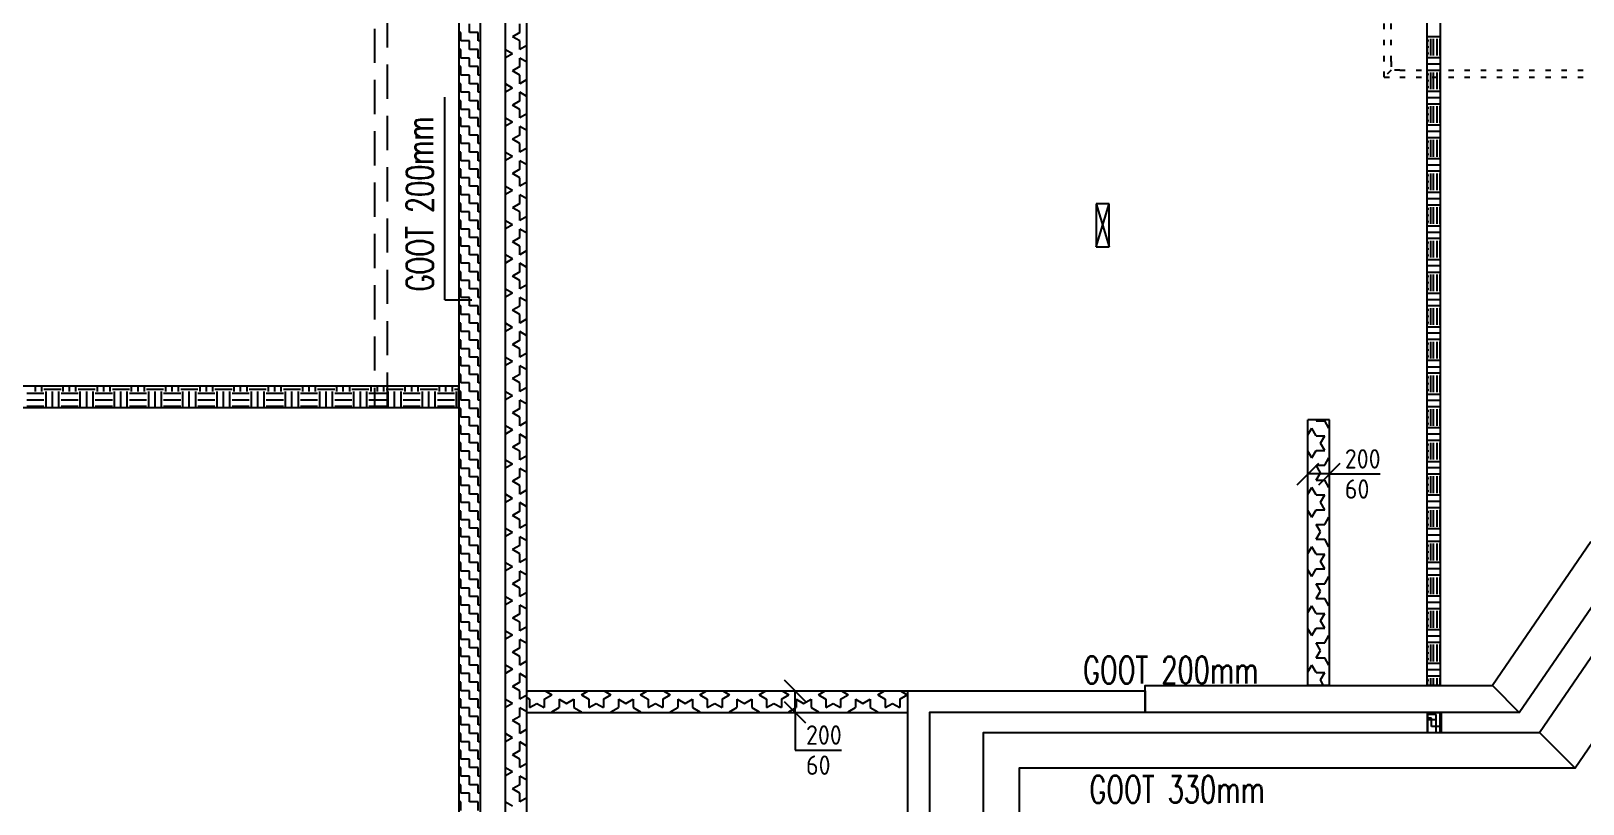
# Model space of a CAD drawing. Header units: millimetres. Extents: x -3262 to 113612, y 0 to 217318.
# Drawn here: x 57220 to 71620, y 49529 to 56706 of the extents above; entities that cross this region are included whole.
import ezdxf

# ---------------------------------------------------------------- set-up
doc = ezdxf.new("R2010")
doc.units = ezdxf.units.MM
doc.header["$LTSCALE"] = 100
doc.linetypes.add('HIDDEN2', pattern=[4.7625, 3.175, -1.5875])
doc.linetypes.add('SMALL_DASH', pattern=[1.5, 0.5, -1])
for name, color, linetype in [('EL6131--_ENERGIEBEDR (1996)', 2, 'Continuous'), ('EL6131--_KG_D', 3, 'Continuous'), ('EL6131--_WG', 3, 'Continuous'), ('EM6131--_KG', 1, 'Continuous')]:
    doc.layers.add(name, color=color, linetype=linetype)
doc.styles.add('buro-018', font='BUROFONT.shx', dxfattribs={"height": 180})
doc.styles.add('CofelyArial', font='arial.ttf')
doc.styles.add('ROMANS', font='ROMANS', dxfattribs={"width": 0.7})
doc.styles.add('STABICAD-018', font='ISOCP.SHX', dxfattribs={"height": 1.8})

# ---------------------------------------------------------------- blocks, each defined once
blk = doc.blocks.new('*X65')
at = {"color": 0}
for p, q in [((34369.375, 16906.875), (34448.75, 16906.875)), ((34448.75, 16906.875), (34448.75, 16926.066943)), ((34528.125, 16906.875), (34607.5, 16906.875)), ((34528.125, 16827.5), (34528.125, 16906.875)), ((34607.5, 16906.875), (34607.5, 16926.066943)), ((34686.875, 16906.875), (34766.25, 16906.875)), ((34686.875, 16827.5), (34686.875, 16906.875)), ((34766.25, 16906.875), (34766.25, 16926.066943)), ((34845.625, 16906.875), (34925, 16906.875)), ((34845.625, 16827.5), (34845.625, 16906.875)), ((34925, 16906.875), (34925, 16926.066943)), ((35004.375, 16906.875), (35083.75, 16906.875)), ((35004.375, 16827.5), (35004.375, 16906.875)), ((35083.75, 16906.875), (35083.75, 16926.066943)), ((35163.125, 16906.875), (35242.5, 16906.875)), ((35163.125, 16827.5), (35163.125, 16906.875)), ((35242.5, 16906.875), (35242.5, 16926.066943)), ((35321.875, 16906.875), (35401.25, 16906.875)), ((35321.875, 16827.5), (35321.875, 16906.875)), ((35401.25, 16906.875), (35401.25, 16926.066943)), ((35480.625, 16906.875), (35560, 16906.875)), ((35480.625, 16827.5), (35480.625, 16906.875)), ((35560, 16906.875), (35560, 16926.066943)), ((35639.375, 16906.875), (35718.75, 16906.875)), ((35639.375, 16827.5), (35639.375, 16906.875)), ((35718.75, 16906.875), (35718.75, 16926.066943)), ((35798.125, 16906.875), (35877.5, 16906.875)), ((35798.125, 16827.5), (35798.125, 16906.875)), ((35877.5, 16906.875), (35877.5, 16926.066943)), ((35956.875, 16906.875), (36036.25, 16906.875)), ((35956.875, 16827.5), (35956.875, 16906.875)), ((36036.25, 16906.875), (36036.25, 16926.066943)), ((36115.625, 16906.875), (36195, 16906.875)), ((36115.625, 16827.5), (36115.625, 16906.875)), ((36195, 16906.875), (36195, 16926.066943)), ((36274.375, 16906.875), (36353.75, 16906.875)), ((36274.375, 16827.5), (36274.375, 16906.875)), ((36353.75, 16906.875), (36353.75, 16926.066943)), ((36433.125, 16906.875), (36512.5, 16906.875)), ((36433.125, 16827.5), (36433.125, 16906.875)), ((36512.5, 16906.875), (36512.5, 16926.066943)), ((36591.875, 16906.875), (36671.25, 16906.875)), ((36591.875, 16827.5), (36591.875, 16906.875)), ((36671.25, 16906.875), (36671.25, 16926.066943)), ((36750.625, 16906.875), (36830, 16906.875)), ((36750.625, 16827.5), (36750.625, 16906.875)), ((36830, 16906.875), (36830, 16926.066943)), ((36909.375, 16906.875), (36988.75, 16906.875)), ((36909.375, 16827.5), (36909.375, 16906.875)), ((36988.75, 16906.875), (36988.75, 16926.066943)), ((37068.125, 16906.875), (37147.5, 16906.875)), ((37068.125, 16827.5), (37068.125, 16906.875)), ((37147.5, 16906.875), (37147.5, 16926.066943)), ((37226.875, 16906.875), (37306.25, 16906.875)), ((37226.875, 16827.5), (37226.875, 16906.875)), ((37306.25, 16906.875), (37306.25, 16926.066943)), ((37385.625, 16906.875), (37465, 16906.875)), ((37385.625, 16827.5), (37385.625, 16906.875)), ((37465, 16906.875), (37465, 16926.066943)), ((37544.375, 16906.875), (37623.75, 16906.875)), ((37544.375, 16827.5), (37544.375, 16906.875)), ((37623.75, 16906.875), (37623.75, 16926.066943)), ((37703.125, 16906.875), (37782.5, 16906.875)), ((37703.125, 16827.5), (37703.125, 16906.875)), ((37782.5, 16906.875), (37782.5, 16926.066943)), ((37861.875, 16906.875), (37941.25, 16906.875)), ((37861.875, 16827.5), (37861.875, 16906.875)), ((37941.25, 16906.875), (37941.25, 16926.066943)), ((38020.625, 16906.875), (38100, 16906.875)), ((38020.625, 16827.5), (38020.625, 16906.875)), ((38100, 16906.875), (38100, 16926.066943)), ((38179.375, 16906.875), (38258.75, 16906.875)), ((38179.375, 16827.5), (38179.375, 16906.875)), ((38258.75, 16906.875), (38258.75, 16926.066943)), ((38338.125, 16906.875), (38417.5, 16906.875)), ((38338.125, 16827.5), (38338.125, 16906.875)), ((38417.5, 16906.875), (38417.5, 16926.066943)), ((38496.875, 16906.875), (38576.25, 16906.875)), ((38496.875, 16827.5), (38496.875, 16906.875)), ((38576.25, 16906.875), (38576.25, 16926.066943)), ((38655.625, 16906.875), (38735, 16906.875)), ((38655.625, 16827.5), (38655.625, 16906.875)), ((38735, 16906.875), (38735, 16926.066943)), ((38814.375, 16906.875), (38893.75, 16906.875)), ((38814.375, 16827.5), (38814.375, 16906.875)), ((38893.75, 16906.875), (38893.75, 16926.066943)), ((38973.125, 16906.875), (39052.5, 16906.875)), ((38973.125, 16827.5), (38973.125, 16906.875)), ((39052.5, 16906.875), (39052.5, 16926.066943)), ((39131.875, 16906.875), (39211.25, 16906.875)), ((39131.875, 16827.5), (39131.875, 16906.875)), ((39211.25, 16906.875), (39211.25, 16926.066943)), ((39290.625, 16906.875), (39370, 16906.875)), ((39290.625, 16827.5), (39290.625, 16906.875)), ((39370, 16906.875), (39370, 16926.066943)), ((39449.375, 16906.875), (39528.75, 16906.875)), ((39449.375, 16827.5), (39449.375, 16906.875)), ((39528.75, 16906.875), (39528.75, 16926.066943)), ((39608.125, 16906.875), (39687.5, 16906.875)), ((39608.125, 16827.5), (39608.125, 16906.875)), ((39687.5, 16906.875), (39687.5, 16926.066943)), ((39766.875, 16906.875), (39846.25, 16906.875)), ((39766.875, 16827.5), (39766.875, 16906.875)), ((39846.25, 16906.875), (39846.25, 16926.066943)), ((39925.625, 16906.875), (40005, 16906.875)), ((39925.625, 16827.5), (39925.625, 16906.875)), ((40005, 16906.875), (40005, 16926.066943)), ((40084.375, 16906.875), (40163.75, 16906.875)), ((40084.375, 16827.5), (40084.375, 16906.875)), ((40163.75, 16906.875), (40163.75, 16926.066943)), ((40243.125, 16906.875), (40322.5, 16906.875)), ((40243.125, 16827.5), (40243.125, 16906.875)), ((40322.5, 16906.875), (40322.5, 16926.066943)), ((40401.875, 16906.875), (40481.25, 16906.875)), ((40401.875, 16827.5), (40401.875, 16906.875)), ((40481.25, 16906.875), (40481.25, 16926.066943)), ((40560.625, 16906.875), (40640, 16906.875)), ((40560.625, 16827.5), (40560.625, 16906.875)), ((40640, 16906.875), (40640, 16926.066943)), ((40719.375, 16906.875), (40798.75, 16906.875)), ((40719.375, 16827.5), (40719.375, 16906.875)), ((40798.75, 16906.875), (40798.75, 16926.066943)), ((40878.125, 16906.875), (40957.5, 16906.875)), ((40878.125, 16827.5), (40878.125, 16906.875)), ((40957.5, 16906.875), (40957.5, 16926.066943)), ((41036.875, 16906.875), (41116.25, 16906.875)), ((41036.875, 16827.5), (41036.875, 16906.875)), ((41116.25, 16906.875), (41116.25, 16926.066943)), ((41195.625, 16906.875), (41275, 16906.875)), ((41195.625, 16827.5), (41195.625, 16906.875)), ((41275, 16906.875), (41275, 16926.066943)), ((41354.375, 16906.875), (41433.75, 16906.875)), ((41354.375, 16827.5), (41354.375, 16906.875)), ((41433.75, 16906.875), (41433.75, 16926.066943)), ((41513.125, 16906.875), (41592.5, 16906.875)), ((41513.125, 16827.5), (41513.125, 16906.875)), ((41592.5, 16906.875), (41592.5, 16926.066943)), ((34369.375, 16748.125), (34448.75, 16748.125)), ((34448.75, 16827.5), (34528.125, 16827.5)), ((34448.75, 16748.125), (34448.75, 16827.5)), ((34528.125, 16748.125), (34607.5, 16748.125)), ((34528.125, 16726.066943), (34528.125, 16748.125)), ((34607.5, 16827.5), (34686.875, 16827.5)), ((34607.5, 16748.125), (34607.5, 16827.5)), ((34686.875, 16748.125), (34766.25, 16748.125)), ((34686.875, 16726.066943), (34686.875, 16748.125)), ((34766.25, 16827.5), (34845.625, 16827.5)), ((34766.25, 16748.125), (34766.25, 16827.5)), ((34845.625, 16748.125), (34925, 16748.125)), ((34845.625, 16726.066943), (34845.625, 16748.125)), ((34925, 16827.5), (35004.375, 16827.5)), ((34925, 16748.125), (34925, 16827.5)), ((35004.375, 16748.125), (35083.75, 16748.125)), ((35004.375, 16726.066943), (35004.375, 16748.125)), ((35083.75, 16827.5), (35163.125, 16827.5)), ((35083.75, 16748.125), (35083.75, 16827.5)), ((35163.125, 16748.125), (35242.5, 16748.125)), ((35163.125, 16726.066943), (35163.125, 16748.125)), ((35242.5, 16827.5), (35321.875, 16827.5)), ((35242.5, 16748.125), (35242.5, 16827.5)), ((35321.875, 16748.125), (35401.25, 16748.125)), ((35321.875, 16726.066943), (35321.875, 16748.125)), ((35401.25, 16827.5), (35480.625, 16827.5)), ((35401.25, 16748.125), (35401.25, 16827.5)), ((35480.625, 16748.125), (35560, 16748.125)), ((35480.625, 16726.066943), (35480.625, 16748.125)), ((35560, 16827.5), (35639.375, 16827.5)), ((35560, 16748.125), (35560, 16827.5)), ((35639.375, 16748.125), (35718.75, 16748.125)), ((35639.375, 16726.066943), (35639.375, 16748.125)), ((35718.75, 16827.5), (35798.125, 16827.5)), ((35718.75, 16748.125), (35718.75, 16827.5)), ((35798.125, 16748.125), (35877.5, 16748.125)), ((35798.125, 16726.066943), (35798.125, 16748.125)), ((35877.5, 16827.5), (35956.875, 16827.5)), ((35877.5, 16748.125), (35877.5, 16827.5)), ((35956.875, 16748.125), (36036.25, 16748.125)), ((35956.875, 16726.066943), (35956.875, 16748.125)), ((36036.25, 16827.5), (36115.625, 16827.5)), ((36036.25, 16748.125), (36036.25, 16827.5)), ((36115.625, 16748.125), (36195, 16748.125)), ((36115.625, 16726.066943), (36115.625, 16748.125)), ((36195, 16827.5), (36274.375, 16827.5)), ((36195, 16748.125), (36195, 16827.5)), ((36274.375, 16748.125), (36353.75, 16748.125)), ((36274.375, 16726.066943), (36274.375, 16748.125)), ((36353.75, 16827.5), (36433.125, 16827.5)), ((36353.75, 16748.125), (36353.75, 16827.5)), ((36433.125, 16748.125), (36512.5, 16748.125)), ((36433.125, 16726.066943), (36433.125, 16748.125)), ((36512.5, 16827.5), (36591.875, 16827.5)), ((36512.5, 16748.125), (36512.5, 16827.5)), ((36591.875, 16748.125), (36671.25, 16748.125)), ((36591.875, 16726.066943), (36591.875, 16748.125)), ((36671.25, 16827.5), (36750.625, 16827.5)), ((36671.25, 16748.125), (36671.25, 16827.5)), ((36750.625, 16748.125), (36830, 16748.125)), ((36750.625, 16726.066943), (36750.625, 16748.125)), ((36830, 16827.5), (36909.375, 16827.5)), ((36830, 16748.125), (36830, 16827.5)), ((36909.375, 16748.125), (36988.75, 16748.125)), ((36909.375, 16726.066943), (36909.375, 16748.125)), ((36988.75, 16827.5), (37068.125, 16827.5)), ((36988.75, 16748.125), (36988.75, 16827.5)), ((37068.125, 16748.125), (37147.5, 16748.125)), ((37068.125, 16726.066943), (37068.125, 16748.125)), ((37147.5, 16827.5), (37226.875, 16827.5)), ((37147.5, 16748.125), (37147.5, 16827.5)), ((37226.875, 16748.125), (37306.25, 16748.125)), ((37226.875, 16726.066943), (37226.875, 16748.125)), ((37306.25, 16827.5), (37385.625, 16827.5)), ((37306.25, 16748.125), (37306.25, 16827.5)), ((37385.625, 16748.125), (37465, 16748.125)), ((37385.625, 16726.066943), (37385.625, 16748.125)), ((37465, 16827.5), (37544.375, 16827.5)), ((37465, 16748.125), (37465, 16827.5)), ((37544.375, 16748.125), (37623.75, 16748.125)), ((37544.375, 16726.066943), (37544.375, 16748.125)), ((37623.75, 16827.5), (37703.125, 16827.5)), ((37623.75, 16748.125), (37623.75, 16827.5)), ((37703.125, 16748.125), (37782.5, 16748.125)), ((37703.125, 16726.066943), (37703.125, 16748.125)), ((37782.5, 16827.5), (37861.875, 16827.5)), ((37782.5, 16748.125), (37782.5, 16827.5)), ((37861.875, 16748.125), (37941.25, 16748.125)), ((37861.875, 16726.066943), (37861.875, 16748.125)), ((37941.25, 16827.5), (38020.625, 16827.5)), ((37941.25, 16748.125), (37941.25, 16827.5)), ((38020.625, 16748.125), (38100, 16748.125)), ((38020.625, 16726.066943), (38020.625, 16748.125)), ((38100, 16827.5), (38179.375, 16827.5)), ((38100, 16748.125), (38100, 16827.5)), ((38179.375, 16748.125), (38258.75, 16748.125)), ((38179.375, 16726.066943), (38179.375, 16748.125)), ((38258.75, 16827.5), (38338.125, 16827.5)), ((38258.75, 16748.125), (38258.75, 16827.5)), ((38338.125, 16748.125), (38417.5, 16748.125)), ((38338.125, 16726.066943), (38338.125, 16748.125)), ((38417.5, 16827.5), (38496.875, 16827.5)), ((38417.5, 16748.125), (38417.5, 16827.5)), ((38496.875, 16748.125), (38576.25, 16748.125)), ((38496.875, 16726.066943), (38496.875, 16748.125)), ((38576.25, 16827.5), (38655.625, 16827.5)), ((38576.25, 16748.125), (38576.25, 16827.5)), ((38655.625, 16748.125), (38735, 16748.125)), ((38655.625, 16726.066943), (38655.625, 16748.125)), ((38735, 16827.5), (38814.375, 16827.5)), ((38735, 16748.125), (38735, 16827.5)), ((38814.375, 16748.125), (38893.75, 16748.125)), ((38814.375, 16726.066943), (38814.375, 16748.125)), ((38893.75, 16827.5), (38973.125, 16827.5)), ((38893.75, 16748.125), (38893.75, 16827.5)), ((38973.125, 16748.125), (39052.5, 16748.125)), ((38973.125, 16726.066943), (38973.125, 16748.125)), ((39052.5, 16827.5), (39131.875, 16827.5)), ((39052.5, 16748.125), (39052.5, 16827.5)), ((39131.875, 16748.125), (39211.25, 16748.125)), ((39131.875, 16726.066943), (39131.875, 16748.125)), ((39211.25, 16827.5), (39290.625, 16827.5)), ((39211.25, 16748.125), (39211.25, 16827.5)), ((39290.625, 16748.125), (39370, 16748.125)), ((39290.625, 16726.066943), (39290.625, 16748.125)), ((39370, 16827.5), (39449.375, 16827.5)), ((39370, 16748.125), (39370, 16827.5)), ((39449.375, 16748.125), (39528.75, 16748.125)), ((39449.375, 16726.066943), (39449.375, 16748.125)), ((39528.75, 16827.5), (39608.125, 16827.5)), ((39528.75, 16748.125), (39528.75, 16827.5)), ((39608.125, 16748.125), (39687.5, 16748.125)), ((39608.125, 16726.066943), (39608.125, 16748.125)), ((39687.5, 16827.5), (39766.875, 16827.5)), ((39687.5, 16748.125), (39687.5, 16827.5)), ((39766.875, 16748.125), (39846.25, 16748.125)), ((39766.875, 16726.066943), (39766.875, 16748.125)), ((39846.25, 16827.5), (39925.625, 16827.5)), ((39846.25, 16748.125), (39846.25, 16827.5)), ((39925.625, 16748.125), (40005, 16748.125)), ((39925.625, 16726.066943), (39925.625, 16748.125)), ((40005, 16827.5), (40084.375, 16827.5)), ((40005, 16748.125), (40005, 16827.5)), ((40084.375, 16748.125), (40163.75, 16748.125)), ((40084.375, 16726.066943), (40084.375, 16748.125)), ((40163.75, 16827.5), (40243.125, 16827.5)), ((40163.75, 16748.125), (40163.75, 16827.5)), ((40243.125, 16748.125), (40322.5, 16748.125)), ((40243.125, 16726.066943), (40243.125, 16748.125)), ((40322.5, 16827.5), (40401.875, 16827.5)), ((40322.5, 16748.125), (40322.5, 16827.5)), ((40401.875, 16748.125), (40481.25, 16748.125)), ((40401.875, 16726.066943), (40401.875, 16748.125)), ((40481.25, 16827.5), (40560.625, 16827.5)), ((40481.25, 16748.125), (40481.25, 16827.5)), ((40560.625, 16748.125), (40640, 16748.125)), ((40560.625, 16726.066943), (40560.625, 16748.125)), ((40640, 16827.5), (40719.375, 16827.5)), ((40640, 16748.125), (40640, 16827.5)), ((40719.375, 16748.125), (40798.75, 16748.125)), ((40719.375, 16726.066943), (40719.375, 16748.125)), ((40798.75, 16827.5), (40878.125, 16827.5)), ((40798.75, 16748.125), (40798.75, 16827.5)), ((40878.125, 16748.125), (40957.5, 16748.125)), ((40878.125, 16726.066943), (40878.125, 16748.125)), ((40957.5, 16827.5), (41036.875, 16827.5)), ((40957.5, 16748.125), (40957.5, 16827.5)), ((41036.875, 16748.125), (41116.25, 16748.125)), ((41036.875, 16726.066943), (41036.875, 16748.125)), ((41116.25, 16827.5), (41195.625, 16827.5)), ((41116.25, 16748.125), (41116.25, 16827.5)), ((41195.625, 16748.125), (41275, 16748.125)), ((41195.625, 16726.066943), (41195.625, 16748.125)), ((41275, 16827.5), (41354.375, 16827.5)), ((41275, 16748.125), (41275, 16827.5)), ((41354.375, 16748.125), (41433.75, 16748.125)), ((41354.375, 16726.066943), (41354.375, 16748.125)), ((41433.75, 16827.5), (41513.125, 16827.5)), ((41433.75, 16748.125), (41433.75, 16827.5)), ((41513.125, 16748.125), (41592.5, 16748.125)), ((41513.125, 16726.066943), (41513.125, 16748.125)), ((41592.5, 16827.5), (41671.875, 16827.5)), ((41592.5, 16748.125), (41592.5, 16827.5))]:
    blk.add_line(p, q, dxfattribs=at)
blk = doc.blocks.new('*X95')
at = {"color": 0}
for p, q in [((34409.058033, 16429.045754), (34446.734009, 16494.302459)), ((34528.120505, 16360.305004), (34567.808005, 16429.045771)), ((34607.492119, 16360.297843), (34567.804619, 16429.038609)), ((34726.554591, 16429.038593), (34688.87448, 16494.302459)), ((34726.557977, 16429.045787), (34764.233934, 16494.302459)), ((34845.620448, 16360.305037), (34885.307948, 16429.045804)), ((34924.992063, 16360.29781), (34885.304563, 16429.038577)), ((35044.054534, 16429.03856), (35006.374404, 16494.302459)), ((35044.05792, 16429.04582), (35081.733858, 16494.302459)), ((35163.120391, 16360.30507), (35202.807891, 16429.045837)), ((35242.492006, 16360.297777), (35202.804506, 16429.038544)), ((35361.554477, 16429.038527), (35323.874329, 16494.302459)), ((35361.557863, 16429.045853), (35399.233782, 16494.302459)), ((35480.620334, 16360.305103), (35520.307834, 16429.045869)), ((35559.991949, 16360.297744), (35520.304449, 16429.038511)), ((35679.05442, 16429.038494), (35641.374253, 16494.302459)), ((35679.057806, 16429.045886), (35716.733706, 16494.302459)), ((35798.120277, 16360.305136), (35837.807777, 16429.045902)), ((35877.491892, 16360.297712), (35837.804392, 16429.038478)), ((35996.554363, 16429.038462), (35958.874177, 16494.302459)), ((35996.557749, 16429.045919), (36034.23363, 16494.302459)), ((36115.62022, 16360.305169), (36155.30772, 16429.045935)), ((36194.991835, 16360.297679), (36155.304335, 16429.038445)), ((36314.054307, 16429.038429), (36276.374101, 16494.302459)), ((36314.057692, 16429.045952), (36351.733554, 16494.302459)), ((36433.120164, 16360.305202), (36472.807664, 16429.045968)), ((36512.491778, 16360.297646), (36472.804278, 16429.038412)), ((36631.55425, 16429.038396), (36593.874025, 16494.302459)), ((36631.557635, 16429.045984), (36669.233478, 16494.302459)), ((36750.620107, 16360.305234), (36790.307607, 16429.046001)), ((36829.991721, 16360.297613), (36790.304221, 16429.038379)), ((36949.054193, 16429.038363), (36911.373949, 16494.302459)), ((36949.057578, 16429.046017), (36986.733403, 16494.302459)), ((37068.12005, 16360.305267), (37107.80755, 16429.046034)), ((37147.491664, 16360.29758), (37107.804164, 16429.038347)), ((37266.554136, 16429.03833), (37228.873873, 16494.302459)), ((37266.557521, 16429.04605), (37304.233327, 16494.302459)), ((37385.619993, 16360.3053), (37425.307493, 16429.046067)), ((37464.991607, 16360.297547), (37425.304107, 16429.038314)), ((37584.054079, 16429.038297), (37546.373797, 16494.302459)), ((37584.057464, 16429.046083), (37621.733251, 16494.302459)), ((37703.119936, 16360.305333), (37742.807436, 16429.046099)), ((37782.49155, 16360.297514), (37742.80405, 16429.038281)), ((37901.554022, 16429.038264), (37863.873722, 16494.302459)), ((37901.557408, 16429.046116), (37939.233175, 16494.302459)), ((38020.619879, 16360.305366), (38060.307379, 16429.046132)), ((38099.991494, 16360.297482), (38060.303994, 16429.038248)), ((38219.053965, 16429.038232), (38181.373646, 16494.302459)), ((38219.057351, 16429.046149), (38256.733099, 16494.302459)), ((38338.119822, 16360.305399), (38377.807322, 16429.046165)), ((38417.491437, 16360.297449), (38377.803937, 16429.038215)), ((38536.553908, 16429.038199), (38498.87357, 16494.302459)), ((38536.557294, 16429.046182), (38574.233023, 16494.302459)), ((38655.619765, 16360.305432), (38695.307265, 16429.046198)), ((38734.99138, 16360.297416), (38695.30388, 16429.038182)), ((38854.053851, 16429.038166), (38816.373494, 16494.302459)), ((38854.057237, 16429.046214), (38891.732947, 16494.302459)), ((38973.119708, 16360.305464), (39012.807208, 16429.046231)), ((39052.491323, 16360.297383), (39012.803823, 16429.038149)), ((39171.553794, 16429.038133), (39133.873418, 16494.302459)), ((39171.55718, 16429.046247), (39209.232871, 16494.302459)), ((39290.619651, 16360.305497), (39330.307151, 16429.046264)), ((39369.991266, 16360.29735), (39330.303766, 16429.038117)), ((39489.053738, 16429.0381), (39451.373342, 16494.302459)), ((39489.057123, 16429.04628), (39526.732796, 16494.302459)), ((39608.119595, 16360.30553), (39647.807095, 16429.046296)), ((39687.491209, 16360.297317), (39647.803709, 16429.038084)), ((39806.553681, 16429.038067), (39768.873266, 16494.302459)), ((39806.557066, 16429.046313), (39844.23272, 16494.302459)), ((39925.619538, 16360.305563), (39965.307038, 16429.046329)), ((40004.991152, 16360.297285), (39965.303652, 16429.038051)), ((40124.053624, 16429.038035), (40086.373191, 16494.302459)), ((40124.057009, 16429.046346), (40161.732644, 16494.302459)), ((40243.119481, 16360.305596), (40282.806981, 16429.046362)), ((40322.491095, 16360.297252), (40282.803595, 16429.038018)), ((40441.553567, 16429.038002), (40403.873115, 16494.302459)), ((40441.556952, 16429.046379), (40479.232568, 16494.302459)), ((40560.619424, 16360.305629), (40600.306924, 16429.046395)), ((40639.991038, 16360.297219), (40600.303538, 16429.037985)), ((40759.05351, 16429.037969), (40721.373039, 16494.302459)), ((40759.056895, 16429.046411), (40796.732492, 16494.302459)), ((40878.119367, 16360.305661), (40917.806867, 16429.046428)), ((40957.490981, 16360.297186), (40917.803481, 16429.037952)), ((41076.553453, 16429.037936), (41038.872963, 16494.302459)), ((41076.556839, 16429.046444), (41114.232416, 16494.302459)), ((41195.61931, 16360.305694), (41235.30681, 16429.046461)), ((41274.990925, 16360.297153), (41235.303425, 16429.03792)), ((41394.053396, 16429.037903), (41356.372887, 16494.302459)), ((41394.056782, 16429.046477), (41431.73234, 16494.302459)), ((41513.119253, 16360.305727), (41552.806753, 16429.046494)), ((41592.490868, 16360.29712), (41552.803368, 16429.037887)), ((34486.84461, 16294.302459), (34448.742148, 16360.297859)), ((34448.75, 16360.2985), (34528.125, 16360.2985)), ((34607.5, 16360.2985), (34686.875, 16360.2985)), ((34648.76388, 16294.302459), (34686.870477, 16360.305021)), ((34804.344534, 16294.302459), (34766.242091, 16360.297827)), ((34766.25, 16360.2985), (34845.625, 16360.2985)), ((34925, 16360.2985), (35004.375, 16360.2985)), ((34966.263804, 16294.302459), (35004.37042, 16360.305054)), ((35121.844458, 16294.302459), (35083.742034, 16360.297794)), ((35083.75, 16360.2985), (35163.125, 16360.2985)), ((35242.5, 16360.2985), (35321.875, 16360.2985)), ((35283.763728, 16294.302459), (35321.870363, 16360.305087)), ((35439.344382, 16294.302459), (35401.241977, 16360.297761)), ((35401.25, 16360.2985), (35480.625, 16360.2985)), ((35560, 16360.2985), (35639.375, 16360.2985)), ((35601.263652, 16294.302459), (35639.370306, 16360.305119)), ((35756.844307, 16294.302459), (35718.74192, 16360.297728)), ((35718.75, 16360.2985), (35798.125, 16360.2985)), ((35877.5, 16360.2985), (35956.875, 16360.2985)), ((35918.763576, 16294.302459), (35956.870249, 16360.305152)), ((36074.344231, 16294.302459), (36036.241863, 16360.297695)), ((36036.25, 16360.2985), (36115.625, 16360.2985)), ((36195, 16360.2985), (36274.375, 16360.2985)), ((36236.2635, 16294.302459), (36274.370192, 16360.305185)), ((36391.844155, 16294.302459), (36353.741807, 16360.297662)), ((36353.75, 16360.2985), (36433.125, 16360.2985)), ((36512.5, 16360.2985), (36591.875, 16360.2985)), ((36553.763425, 16294.302459), (36591.870135, 16360.305218)), ((36709.344079, 16294.302459), (36671.24175, 16360.297629)), ((36671.25, 16360.2985), (36750.625, 16360.2985)), ((36830, 16360.2985), (36909.375, 16360.2985)), ((36871.263349, 16294.302459), (36909.370078, 16360.305251)), ((37026.844003, 16294.302459), (36988.741693, 16360.297597)), ((36988.75, 16360.2985), (37068.125, 16360.2985)), ((37147.5, 16360.2985), (37226.875, 16360.2985)), ((37188.763273, 16294.302459), (37226.870021, 16360.305284)), ((37344.343927, 16294.302459), (37306.241636, 16360.297564)), ((37306.25, 16360.2985), (37385.625, 16360.2985)), ((37465, 16360.2985), (37544.375, 16360.2985)), ((37506.263197, 16294.302459), (37544.369964, 16360.305317)), ((37661.843851, 16294.302459), (37623.741579, 16360.297531)), ((37623.75, 16360.2985), (37703.125, 16360.2985)), ((37782.5, 16360.2985), (37861.875, 16360.2985)), ((37823.763121, 16294.302459), (37861.869908, 16360.305349)), ((37979.343775, 16294.302459), (37941.241522, 16360.297498)), ((37941.25, 16360.2985), (38020.625, 16360.2985)), ((38100, 16360.2985), (38179.375, 16360.2985)), ((38141.263045, 16294.302459), (38179.369851, 16360.305382)), ((38296.8437, 16294.302459), (38258.741465, 16360.297465)), ((38258.75, 16360.2985), (38338.125, 16360.2985)), ((38417.5, 16360.2985), (38496.875, 16360.2985)), ((38458.762969, 16294.302459), (38496.869794, 16360.305415)), ((38614.343624, 16294.302459), (38576.241408, 16360.297432)), ((38576.25, 16360.2985), (38655.625, 16360.2985)), ((38735, 16360.2985), (38814.375, 16360.2985)), ((38776.262894, 16294.302459), (38814.369737, 16360.305448)), ((38931.843548, 16294.302459), (38893.741351, 16360.297399)), ((38893.75, 16360.2985), (38973.125, 16360.2985)), ((39052.5, 16360.2985), (39131.875, 16360.2985)), ((39093.762818, 16294.302459), (39131.86968, 16360.305481)), ((39249.343472, 16294.302459), (39211.241294, 16360.297367)), ((39211.25, 16360.2985), (39290.625, 16360.2985)), ((39370, 16360.2985), (39449.375, 16360.2985)), ((39411.262742, 16294.302459), (39449.369623, 16360.305514)), ((39566.843396, 16294.302459), (39528.741238, 16360.297334)), ((39528.75, 16360.2985), (39608.125, 16360.2985)), ((39687.5, 16360.2985), (39766.875, 16360.2985)), ((39728.762666, 16294.302459), (39766.869566, 16360.305546)), ((39884.34332, 16294.302459), (39846.241181, 16360.297301)), ((39846.25, 16360.2985), (39925.625, 16360.2985)), ((40005, 16360.2985), (40084.375, 16360.2985)), ((40046.26259, 16294.302459), (40084.369509, 16360.305579)), ((40201.843244, 16294.302459), (40163.741124, 16360.297268)), ((40163.75, 16360.2985), (40243.125, 16360.2985)), ((40322.5, 16360.2985), (40401.875, 16360.2985)), ((40363.762514, 16294.302459), (40401.869452, 16360.305612)), ((40519.343169, 16294.302459), (40481.241067, 16360.297235)), ((40481.25, 16360.2985), (40560.625, 16360.2985)), ((40640, 16360.2985), (40719.375, 16360.2985)), ((40681.262438, 16294.302459), (40719.369395, 16360.305645)), ((40836.843093, 16294.302459), (40798.74101, 16360.297202)), ((40798.75, 16360.2985), (40878.125, 16360.2985)), ((40957.5, 16360.2985), (41036.875, 16360.2985)), ((40998.762362, 16294.302459), (41036.869339, 16360.305678)), ((41154.343017, 16294.302459), (41116.240953, 16360.29717)), ((41116.25, 16360.2985), (41195.625, 16360.2985)), ((41275, 16360.2985), (41354.375, 16360.2985)), ((41316.262287, 16294.302459), (41354.369282, 16360.305711)), ((41471.842941, 16294.302459), (41433.740896, 16360.297137)), ((41433.75, 16360.2985), (41513.125, 16360.2985)), ((41592.5, 16360.2985), (41671.875, 16360.2985))]:
    blk.add_line(p, q, dxfattribs=at)
blk = doc.blocks.new('*X151')
at = {"color": 0}
for p, q in [((38119.84375, 20776.40625), (38119.84375, 20935.15625)), ((38179.375, 20776.40625), (38179.375, 20935.15625)), ((38238.90625, 20776.40625), (38238.90625, 20935.15625)), ((38108.984228, 20756.5625), (38258.75, 20756.5625)), ((38258.75, 20855.78125), (38308.984228, 20855.78125)), ((38258.75, 20796.25), (38308.984228, 20796.25)), ((38278.59375, 20617.65625), (38278.59375, 20776.40625)), ((38108.984228, 20697.03125), (38258.75, 20697.03125)), ((38108.984228, 20637.5), (38258.75, 20637.5)), ((38119.84375, 20458.90625), (38119.84375, 20617.65625)), ((38179.375, 20458.90625), (38179.375, 20617.65625)), ((38238.90625, 20458.90625), (38238.90625, 20617.65625)), ((38258.75, 20597.8125), (38308.984228, 20597.8125)), ((38258.75, 20538.28125), (38308.984228, 20538.28125)), ((38258.75, 20478.75), (38308.984228, 20478.75)), ((38278.59375, 20300.15625), (38278.59375, 20458.90625)), ((38108.984228, 20439.0625), (38258.75, 20439.0625)), ((38108.984228, 20379.53125), (38258.75, 20379.53125)), ((38108.984228, 20320), (38258.75, 20320)), ((38119.84375, 20141.40625), (38119.84375, 20300.15625)), ((38179.375, 20141.40625), (38179.375, 20300.15625)), ((38238.90625, 20141.40625), (38238.90625, 20300.15625)), ((38258.75, 20280.3125), (38308.984228, 20280.3125)), ((38258.75, 20220.78125), (38308.984228, 20220.78125)), ((38258.75, 20161.25), (38308.984228, 20161.25)), ((38108.984228, 20121.5625), (38258.75, 20121.5625)), ((38108.984228, 20062.03125), (38258.75, 20062.03125)), ((38278.59375, 19982.65625), (38278.59375, 20141.40625)), ((38108.984228, 20002.5), (38258.75, 20002.5)), ((38119.84375, 19823.90625), (38119.84375, 19982.65625)), ((38179.375, 19823.90625), (38179.375, 19982.65625)), ((38238.90625, 19823.90625), (38238.90625, 19982.65625)), ((38258.75, 19962.8125), (38308.984228, 19962.8125)), ((38258.75, 19903.28125), (38308.984228, 19903.28125)), ((38108.984228, 19804.0625), (38258.75, 19804.0625)), ((38108.984228, 19744.53125), (38258.75, 19744.53125)), ((38258.75, 19843.75), (38308.984228, 19843.75)), ((38278.59375, 19665.15625), (38278.59375, 19823.90625)), ((38108.984228, 19685), (38258.75, 19685)), ((38119.84375, 19506.40625), (38119.84375, 19665.15625)), ((38179.375, 19506.40625), (38179.375, 19665.15625)), ((38238.90625, 19506.40625), (38238.90625, 19665.15625)), ((38258.75, 19645.3125), (38308.984228, 19645.3125)), ((38258.75, 19585.78125), (38308.984228, 19585.78125)), ((38108.984228, 19486.5625), (38258.75, 19486.5625)), ((38258.75, 19526.25), (38308.984228, 19526.25)), ((38278.59375, 19347.65625), (38278.59375, 19506.40625)), ((38108.984228, 19427.03125), (38258.75, 19427.03125)), ((38108.984228, 19367.5), (38258.75, 19367.5)), ((38119.84375, 19188.90625), (38119.84375, 19347.65625)), ((38179.375, 19188.90625), (38179.375, 19347.65625)), ((38238.90625, 19188.90625), (38238.90625, 19347.65625)), ((38258.75, 19327.8125), (38308.984228, 19327.8125)), ((38108.984228, 19169.0625), (38258.75, 19169.0625)), ((38258.75, 19268.28125), (38308.984228, 19268.28125)), ((38258.75, 19208.75), (38308.984228, 19208.75)), ((38278.59375, 19030.15625), (38278.59375, 19188.90625)), ((38108.984228, 19109.53125), (38258.75, 19109.53125)), ((38108.984228, 19050), (38258.75, 19050)), ((38119.84375, 18871.40625), (38119.84375, 19030.15625)), ((38179.375, 18871.40625), (38179.375, 19030.15625)), ((38238.90625, 18871.40625), (38238.90625, 19030.15625)), ((38258.75, 19010.3125), (38308.984228, 19010.3125)), ((38258.75, 18950.78125), (38308.984228, 18950.78125)), ((38258.75, 18891.25), (38308.984228, 18891.25)), ((38278.59375, 18712.65625), (38278.59375, 18871.40625)), ((38108.984228, 18851.5625), (38258.75, 18851.5625)), ((38108.984228, 18792.03125), (38258.75, 18792.03125)), ((38108.984228, 18732.5), (38258.75, 18732.5)), ((38119.84375, 18553.90625), (38119.84375, 18712.65625)), ((38179.375, 18553.90625), (38179.375, 18712.65625)), ((38238.90625, 18553.90625), (38238.90625, 18712.65625)), ((38258.75, 18692.8125), (38308.984228, 18692.8125)), ((38258.75, 18633.28125), (38308.984228, 18633.28125)), ((38108.984228, 18534.0625), (38258.75, 18534.0625)), ((38108.984228, 18474.53125), (38258.75, 18474.53125)), ((38258.75, 18573.75), (38308.984228, 18573.75)), ((38278.59375, 18395.15625), (38278.59375, 18553.90625)), ((38108.984228, 18415), (38258.75, 18415)), ((38119.84375, 18236.40625), (38119.84375, 18395.15625)), ((38179.375, 18236.40625), (38179.375, 18395.15625)), ((38238.90625, 18236.40625), (38238.90625, 18395.15625)), ((38258.75, 18375.3125), (38308.984228, 18375.3125)), ((38258.75, 18315.78125), (38308.984228, 18315.78125)), ((38108.984228, 18216.5625), (38258.75, 18216.5625)), ((38108.984228, 18157.03125), (38258.75, 18157.03125)), ((38258.75, 18256.25), (38308.984228, 18256.25)), ((38278.59375, 18077.65625), (38278.59375, 18236.40625)), ((38108.984228, 18097.5), (38258.75, 18097.5)), ((38119.84375, 17918.90625), (38119.84375, 18077.65625)), ((38179.375, 17918.90625), (38179.375, 18077.65625)), ((38238.90625, 17918.90625), (38238.90625, 18077.65625)), ((38258.75, 18057.8125), (38308.984228, 18057.8125)), ((38108.984228, 17899.0625), (38258.75, 17899.0625)), ((38258.75, 17998.28125), (38308.984228, 17998.28125)), ((38258.75, 17938.75), (38308.984228, 17938.75)), ((38278.59375, 17760.15625), (38278.59375, 17918.90625)), ((38108.984228, 17839.53125), (38258.75, 17839.53125)), ((38108.984228, 17780), (38258.75, 17780)), ((38119.84375, 17601.40625), (38119.84375, 17760.15625)), ((38179.375, 17601.40625), (38179.375, 17760.15625)), ((38238.90625, 17601.40625), (38238.90625, 17760.15625)), ((38258.75, 17740.3125), (38308.984228, 17740.3125)), ((38108.984228, 17581.5625), (38258.75, 17581.5625)), ((38258.75, 17680.78125), (38308.984228, 17680.78125)), ((38258.75, 17621.25), (38308.984228, 17621.25)), ((38278.59375, 17442.65625), (38278.59375, 17601.40625)), ((38108.984228, 17522.03125), (38258.75, 17522.03125)), ((38108.984228, 17462.5), (38258.75, 17462.5)), ((38119.84375, 17283.90625), (38119.84375, 17442.65625)), ((38179.375, 17283.90625), (38179.375, 17442.65625)), ((38238.90625, 17283.90625), (38238.90625, 17442.65625)), ((38258.75, 17422.8125), (38308.984228, 17422.8125)), ((38258.75, 17363.28125), (38308.984228, 17363.28125)), ((38258.75, 17303.75), (38308.984228, 17303.75)), ((38278.59375, 17125.15625), (38278.59375, 17283.90625)), ((38108.984228, 17264.0625), (38258.75, 17264.0625)), ((38108.984228, 17204.53125), (38258.75, 17204.53125)), ((38108.984228, 17145), (38258.75, 17145)), ((38119.84375, 16966.40625), (38119.84375, 17125.15625)), ((38179.375, 16966.40625), (38179.375, 17125.15625)), ((38238.90625, 16966.40625), (38238.90625, 17125.15625)), ((38258.75, 17105.3125), (38308.984228, 17105.3125)), ((38258.75, 17045.78125), (38308.984228, 17045.78125)), ((38108.984228, 16946.5625), (38258.75, 16946.5625)), ((38258.75, 16986.25), (38308.984228, 16986.25)), ((38278.59375, 16926.066943), (38278.59375, 16966.40625))]:
    blk.add_line(p, q, dxfattribs=at)
blk = doc.blocks.new('*X85')
at = {"color": 0}
for p, q in [((36740, 13125), (36797, 13125)), ((36797, 13203), (36875, 13203)), ((36797, 13125), (36797, 13203)), ((36875, 13203), (36875, 13244)), ((36875, 13125), (36927, 13125)), ((36875, 13124), (36875, 13125))]:
    blk.add_line(p, q, dxfattribs=at)
blk = doc.blocks.new('*X89')
at = {"color": 0}
for p, q in [((35449, 33262), (35449, 33276)), ((35645, 33262), (35645, 33276)), ((35703, 33262), (35703, 33276)), ((35762, 33262), (35762, 33276)), ((35957, 33262), (35957, 33276)), ((36016, 33262), (36016, 33276)), ((36074, 33262), (36074, 33276)), ((36270, 33262), (36270, 33276)), ((36328, 33262), (36328, 33276)), ((36387, 33262), (36387, 33276)), ((36582, 33262), (36582, 33276)), ((36641, 33262), (36641, 33276)), ((36699, 33262), (36699, 33276)), ((36895, 33262), (36895, 33276)), ((36953, 33262), (36953, 33276)), ((37012, 33262), (37012, 33276)), ((37207, 33262), (37207, 33276)), ((37266, 33262), (37266, 33276)), ((37324, 33262), (37324, 33276)), ((37520, 33262), (37520, 33276)), ((37578, 33262), (37578, 33276)), ((37637, 33262), (37637, 33276)), ((37832, 33262), (37832, 33276)), ((37891, 33262), (37891, 33276)), ((37949, 33262), (37949, 33276)), ((38145, 33262), (38145, 33276)), ((38203, 33262), (38203, 33276)), ((38262, 33262), (38262, 33276)), ((38457, 33262), (38457, 33276)), ((38516, 33262), (38516, 33276)), ((38574, 33262), (38574, 33276)), ((38770, 33262), (38770, 33276)), ((38828, 33262), (38828, 33276)), ((38887, 33262), (38887, 33276)), ((39082, 33262), (39082, 33276)), ((39141, 33262), (39141, 33276)), ((39199, 33262), (39199, 33276)), ((39395, 33262), (39395, 33276)), ((39453, 33262), (39453, 33276)), ((39512, 33262), (39512, 33276)), ((39707, 33262), (39707, 33276)), ((39766, 33262), (39766, 33276)), ((39824, 33262), (39824, 33276)), ((40020, 33262), (40020, 33276)), ((40078, 33262), (40078, 33276)), ((40137, 33262), (40137, 33276)), ((40332, 33262), (40332, 33276)), ((40391, 33262), (40391, 33276)), ((40449, 33262), (40449, 33276)), ((40645, 33262), (40645, 33276)), ((40703, 33262), (40703, 33276)), ((40762, 33262), (40762, 33276)), ((40957, 33262), (40957, 33276)), ((41016, 33262), (41016, 33276)), ((41074, 33262), (41074, 33276)), ((41270, 33262), (41270, 33276)), ((41328, 33262), (41328, 33276)), ((41387, 33262), (41387, 33276)), ((35401, 33242), (35469, 33242)), ((35401, 33184), (35469, 33184)), ((35488, 33156), (35488, 33262)), ((35547, 33156), (35547, 33262)), ((35605, 33156), (35605, 33262)), ((35625, 33242), (35781, 33242)), ((35625, 33184), (35781, 33184)), ((35801, 33156), (35801, 33262)), ((35859, 33156), (35859, 33262)), ((35918, 33156), (35918, 33262)), ((35938, 33242), (36094, 33242)), ((35938, 33184), (36094, 33184)), ((36113, 33156), (36113, 33262)), ((36172, 33156), (36172, 33262)), ((36230, 33156), (36230, 33262)), ((36250, 33242), (36406, 33242)), ((36250, 33184), (36406, 33184)), ((36426, 33156), (36426, 33262)), ((36484, 33156), (36484, 33262)), ((36543, 33156), (36543, 33262)), ((36562, 33242), (36719, 33242)), ((36562, 33184), (36719, 33184)), ((36738, 33156), (36738, 33262)), ((36797, 33156), (36797, 33262)), ((36855, 33156), (36855, 33262)), ((36875, 33242), (37031, 33242)), ((36875, 33184), (37031, 33184)), ((37051, 33156), (37051, 33262)), ((37109, 33156), (37109, 33262)), ((37168, 33156), (37168, 33262)), ((37188, 33242), (37344, 33242)), ((37188, 33184), (37344, 33184)), ((37363, 33156), (37363, 33262)), ((37422, 33156), (37422, 33262)), ((37480, 33156), (37480, 33262)), ((37500, 33242), (37656, 33242)), ((37500, 33184), (37656, 33184)), ((37676, 33156), (37676, 33262)), ((37734, 33156), (37734, 33262)), ((37793, 33156), (37793, 33262)), ((37812, 33242), (37969, 33242)), ((37812, 33184), (37969, 33184)), ((37988, 33156), (37988, 33262)), ((38047, 33156), (38047, 33262)), ((38105, 33156), (38105, 33262)), ((38125, 33242), (38281, 33242)), ((38125, 33184), (38281, 33184)), ((38301, 33156), (38301, 33262)), ((38359, 33156), (38359, 33262)), ((38418, 33156), (38418, 33262)), ((38438, 33242), (38594, 33242)), ((38438, 33184), (38594, 33184)), ((38613, 33156), (38613, 33262)), ((38672, 33156), (38672, 33262)), ((38730, 33156), (38730, 33262)), ((38750, 33242), (38906, 33242)), ((38750, 33184), (38906, 33184)), ((38926, 33156), (38926, 33262)), ((38984, 33156), (38984, 33262)), ((39043, 33156), (39043, 33262)), ((39062, 33242), (39219, 33242)), ((39062, 33184), (39219, 33184)), ((39238, 33156), (39238, 33262)), ((39297, 33156), (39297, 33262)), ((39355, 33156), (39355, 33262)), ((39375, 33242), (39531, 33242)), ((39375, 33184), (39531, 33184)), ((39551, 33156), (39551, 33262)), ((39609, 33156), (39609, 33262)), ((39668, 33156), (39668, 33262)), ((39688, 33242), (39844, 33242)), ((39688, 33184), (39844, 33184)), ((39863, 33156), (39863, 33262)), ((39922, 33156), (39922, 33262)), ((39980, 33156), (39980, 33262)), ((40000, 33242), (40156, 33242)), ((40000, 33184), (40156, 33184)), ((40176, 33156), (40176, 33262)), ((40234, 33156), (40234, 33262)), ((40293, 33156), (40293, 33262)), ((40312, 33242), (40469, 33242)), ((40312, 33184), (40469, 33184)), ((40488, 33156), (40488, 33262)), ((40547, 33156), (40547, 33262)), ((40605, 33156), (40605, 33262)), ((40625, 33242), (40781, 33242)), ((40625, 33184), (40781, 33184)), ((40801, 33156), (40801, 33262)), ((40859, 33156), (40859, 33262)), ((40918, 33156), (40918, 33262)), ((40938, 33242), (41094, 33242)), ((40938, 33184), (41094, 33184)), ((41113, 33156), (41113, 33262)), ((41172, 33156), (41172, 33262)), ((41230, 33156), (41230, 33262)), ((41250, 33242), (41406, 33242)), ((41250, 33184), (41406, 33184)), ((41426, 33156), (41426, 33262))]:
    blk.add_line(p, q, dxfattribs=at)
blk = doc.blocks.new('*X92')
at = {"color": 0}
for p, q in [((35401, 13242), (35469, 13242)), ((35401, 13184), (35469, 13184)), ((35401, 13125), (35469, 13125)), ((35488, 13124), (35488, 13244)), ((35547, 13124), (35547, 13244)), ((35605, 13124), (35605, 13244)), ((35625, 13242), (35781, 13242)), ((35625, 13184), (35781, 13184)), ((35625, 13125), (35781, 13125)), ((35801, 13124), (35801, 13244)), ((35859, 13124), (35859, 13244)), ((35918, 13124), (35918, 13244)), ((35938, 13242), (36094, 13242)), ((35938, 13184), (36094, 13184)), ((35938, 13125), (36094, 13125)), ((36113, 13124), (36113, 13244)), ((36172, 13124), (36172, 13244)), ((36230, 13124), (36230, 13244)), ((36250, 13242), (36406, 13242)), ((36250, 13184), (36406, 13184)), ((36250, 13125), (36406, 13125)), ((36426, 13124), (36426, 13244)), ((36484, 13124), (36484, 13244)), ((36543, 13124), (36543, 13244)), ((36562, 13242), (36719, 13242)), ((36562, 13184), (36719, 13184)), ((36562, 13125), (36719, 13125)), ((36738, 13124), (36738, 13244)), ((36797, 13124), (36797, 13244)), ((36855, 13124), (36855, 13244)), ((36875, 13242), (37031, 13242)), ((36875, 13184), (37031, 13184)), ((36875, 13125), (37031, 13125)), ((37051, 13124), (37051, 13244)), ((37109, 13124), (37109, 13244)), ((37168, 13124), (37168, 13244)), ((37188, 13242), (37344, 13242)), ((37188, 13184), (37344, 13184)), ((37188, 13125), (37344, 13125)), ((37363, 13124), (37363, 13244)), ((37422, 13124), (37422, 13244)), ((37480, 13124), (37480, 13244)), ((37500, 13242), (37656, 13242)), ((37500, 13184), (37656, 13184)), ((37500, 13125), (37656, 13125)), ((37676, 13124), (37676, 13244)), ((37734, 13124), (37734, 13244)), ((37793, 13124), (37793, 13244)), ((37812, 13242), (37969, 13242)), ((37812, 13184), (37969, 13184)), ((37812, 13125), (37969, 13125)), ((37988, 13124), (37988, 13244)), ((38047, 13124), (38047, 13244)), ((38105, 13124), (38105, 13244)), ((38125, 13242), (38281, 13242)), ((38125, 13184), (38281, 13184)), ((38125, 13125), (38281, 13125)), ((38301, 13124), (38301, 13244)), ((38359, 13124), (38359, 13244)), ((38418, 13124), (38418, 13244)), ((38438, 13242), (38594, 13242)), ((38438, 13184), (38594, 13184)), ((38438, 13125), (38594, 13125)), ((38613, 13124), (38613, 13244)), ((38672, 13124), (38672, 13244)), ((38730, 13124), (38730, 13244)), ((38750, 13242), (38906, 13242)), ((38750, 13184), (38906, 13184)), ((38750, 13125), (38906, 13125)), ((38926, 13124), (38926, 13244)), ((38984, 13124), (38984, 13244)), ((39043, 13124), (39043, 13244)), ((39062, 13242), (39219, 13242)), ((39062, 13184), (39219, 13184)), ((39062, 13125), (39219, 13125)), ((39238, 13124), (39238, 13244)), ((39297, 13124), (39297, 13244)), ((39355, 13124), (39355, 13244)), ((39375, 13242), (39531, 13242)), ((39375, 13184), (39531, 13184)), ((39375, 13125), (39531, 13125)), ((39551, 13124), (39551, 13244)), ((39609, 13124), (39609, 13244)), ((39668, 13124), (39668, 13244)), ((39688, 13242), (39844, 13242)), ((39688, 13184), (39844, 13184)), ((39688, 13125), (39844, 13125)), ((39863, 13124), (39863, 13244)), ((39922, 13124), (39922, 13244)), ((39980, 13124), (39980, 13244)), ((40000, 13242), (40156, 13242)), ((40000, 13184), (40156, 13184)), ((40000, 13125), (40156, 13125)), ((40176, 13124), (40176, 13244)), ((40234, 13124), (40234, 13244)), ((40293, 13124), (40293, 13244)), ((40312, 13242), (40469, 13242)), ((40312, 13184), (40469, 13184)), ((40312, 13125), (40469, 13125)), ((40488, 13124), (40488, 13244)), ((40547, 13124), (40547, 13244)), ((40605, 13124), (40605, 13244)), ((40625, 13242), (40781, 13242)), ((40625, 13184), (40781, 13184)), ((40625, 13125), (40781, 13125)), ((40801, 13124), (40801, 13244)), ((40859, 13124), (40859, 13244)), ((40918, 13124), (40918, 13244)), ((40938, 13242), (41094, 13242)), ((40938, 13184), (41094, 13184)), ((40938, 13125), (41094, 13125)), ((41113, 13124), (41113, 13244)), ((41172, 13124), (41172, 13244)), ((41230, 13124), (41230, 13244)), ((41250, 13242), (41406, 13242)), ((41250, 13184), (41406, 13184)), ((41250, 13125), (41406, 13125)), ((41426, 13124), (41426, 13244))]:
    blk.add_line(p, q, dxfattribs=at)
blk = doc.blocks.new('*X94')
at = {"color": 0}
for p, q in [((34964, 13970), (35084, 13970)), ((35084, 13970), (35084, 14048))]:
    blk.add_line(p, q, dxfattribs=at)
blk = doc.blocks.new('E00112')
at = {"color": 0, "linetype": 'Continuous'}
for p, q in [((0, 1), (-1, 1)), ((-1, 1), (-1, 0)), ((-1, 0), (0, 1)), ((-1, 1), (0, 0)), ((0, 0), (0, 1)), ((-1, 0), (0, 0))]:
    blk.add_line(p, q, dxfattribs=at)
blk = doc.blocks.new('*U145')
at = {"color": 0, "linetype": 'Continuous'}
for p, q in [((0, 100, -2730), (3535, 100, -2730)), ((0, -100, -2730), (0, 100, -2730)), ((3535, -100, -2730), (3535, 100, -2730)), ((0, -100, -2730), (3535, -100, -2730))]:
    blk.add_line(p, q, dxfattribs=at)
at = {"color": 1, "style": 'CofelyArial'}
for tag in ['CODE', 'POSITIONCODE', 'SECTIONCODE']:
    blk.add_attdef(tag, (61821, 50478, 2730), '', height=1.8, dxfattribs=at)
blk = doc.blocks.new('*U146')
at = {"color": 0, "linetype": 'Continuous'}
for p, q in [((100, 100, -2730), (-100, 300, -2730)), ((0, 0, -2730), (0, 200, -2730)), ((100, -100, -2730), (-100, 100, -2730)), ((0, 0, -2730), (0, -349, -2730)), ((0, -349, -2730), (429, -349, -2730))]:
    blk.add_line(p, q, dxfattribs=at)
at = {"color": 0, "linetype": 'Continuous', "style": 'STABICAD-018'}
for s, p in [('200', (100, -299, -2730)), ('60', (100, -579, -2730))]:
    blk.add_text(s, height=180, dxfattribs=at).set_placement(p)
at = {"color": 1, "style": 'CofelyArial'}
blk.add_attdef('CODE', (64311, 50378, 2730), '', height=1.8, dxfattribs=at)
blk = doc.blocks.new('*U147')
at = {"color": 0, "linetype": 'Continuous'}
for p, q in [((0, 100, -2730), (2468, 100, -2730)), ((0, -100, -2730), (0, 100, -2730)), ((2468, -100, -2730), (2468, 100, -2730)), ((0, -100, -2730), (2468, -100, -2730))]:
    blk.add_line(p, q, dxfattribs=at)
at = {"color": 1, "style": 'CofelyArial'}
for tag in ['CODE', 'POSITIONCODE', 'SECTIONCODE']:
    blk.add_attdef(tag, (69169, 50628, 2730), '', height=1.8, dxfattribs=at)
blk = doc.blocks.new('*U148')
at = {"color": 0, "linetype": 'Continuous'}
for p, q in [((-300, -100, -2730), (-100, 100, -2730)), ((0, 0, -2730), (-200, 0, -2730)), ((-100, -100, -2730), (100, 100, -2730)), ((0, 0, -2730), (42, 0, -2730)), ((42, 0, -2730), (470, 0, -2730))]:
    blk.add_line(p, q, dxfattribs=at)
at = {"color": 0, "linetype": 'Continuous', "style": 'STABICAD-018'}
for s, p in [('200', (142, 50, -2730)), ('60', (142, -230, -2730))]:
    blk.add_text(s, height=180, dxfattribs=at).set_placement(p)
at = {"color": 1, "style": 'CofelyArial'}
blk.add_attdef('CODE', (69269, 52593, 2730), '', height=1.8, dxfattribs=at)
blk = doc.blocks.new('*U171')
at = {"color": 0, "linetype": 'SMALL_DASH'}
for p, q in [((0, 32, -2700), (6429, 32, -2700)), ((0, -32, -2700), (6429, -32, -2700))]:
    blk.add_line(p, q, dxfattribs=at)
at = {"color": 2, "style": 'buro-018'}
for tag, p in [('POSITIONCODE', (3097, 300)), ('CODE', (0, 0)), ('SECTIONCODE', (0, 0))]:
    blk.add_attdef(tag, p, '', height=1.8, dxfattribs=at)
blk = doc.blocks.new('*U170')
at = {"color": 0, "linetype": 'SMALL_DASH'}
for p, q in [((31.5, 31.5, -2700), (-113.5, 31.5, -2700)), ((-31.5, -31.5, -2700), (31.5, 31.5, -2700)), ((31.5, 31.5, -2700), (31.5, -113.5, -2700)), ((-113.5, -31.5, -2700), (-31.5, -31.5, -2700)), ((-31.5, -113.5, -2700), (-31.5, -31.5, -2700))]:
    blk.add_line(p, q, dxfattribs=at)
at = {"color": 2}
for tag, p, style in [('SECTIONCODE', (0, 0), 'buro-018'), ('CODE', (0, 0, 100), 'STABICAD-018'), ('POSITIONCODE', (0, 0), 'buro-018')]:
    blk.add_attdef(tag, p, '', height=1.8, dxfattribs=dict(at, style=style))
blk = doc.blocks.new('*U169')
at = {"color": 0, "linetype": 'SMALL_DASH'}
for p, q in [((0, 31.5, -2700), (7167.5, 31.5, -2700)), ((0, -31.5, -2700), (7167.5, -31.5, -2700))]:
    blk.add_line(p, q, dxfattribs=at)
at = {"color": 2, "style": 'buro-018'}
for tag in ['CODE', 'SECTIONCODE', 'POSITIONCODE']:
    blk.add_attdef(tag, (0, 0), '', height=1.8, dxfattribs=at)

msp = doc.modelspace()

# ---------------------------------------------------------------- hatches: boundary and pattern name
at = {"layer": 'EL6131--_ENERGIEBEDR (1996)', "linetype": 'Continuous'}
h = msp.add_hatch(dxfattribs=at)
h.set_pattern_fill('STARS', color=1, scale=25)
h.set_pattern_definition([(0, (-15469.28, -64873.3), (0, 137.48153), [79.375, -79.375]), (60, (-15469.28, -64873.3), (-119.0625, 68.74077), [79.375, -79.375]), (120, (-15429.59, -64804.57), (-119.0625, -68.74077), [79.375, -79.375])])
h.paths.add_polyline_path([(69069, 50628), (69269, 50628), (69269, 53096), (69069, 53096)])
h = msp.add_hatch(dxfattribs=at)
h.set_pattern_fill('STARS', color=1, scale=25, angle=-90)
h.set_pattern_definition([(270, (-82785.19, 135116.21), (137.48153, -3e-14), [79.375, -79.375]), (330, (-82785.19, 135116.21), (68.74077, 119.0625), [79.375, -79.375]), (30, (-82716.45, 135076.53), (-68.74077, 119.0625), [79.375, -79.375])])
h.paths.add_polyline_path([(61821, 50578), (61821, 50378), (65357, 50378), (65357, 50578)])

# ---------------------------------------------------------------- linework, layer by layer
at = {"layer": 'EL6131--_ENERGIEBEDR (1996)', "color": 1, "linetype": 'Continuous'}
for q in [(61061, 56092), (61310, 54210)]:
    msp.add_line((61061, 54210), q, dxfattribs=at)
at = {"layer": 'EL6131--_ENERGIEBEDR (1996)'}
for p, q in [((70179, 50378), (70304, 50378)), ((70179, 50378), (70179, 50191)), ((70304, 50378), (70304, 50191)), ((70179, 50191), (70304, 50191))]:
    msp.add_line(p, q, dxfattribs=at)
at = {"layer": 'EL6131--_ENERGIEBEDR (1996)', "color": 2, "linetype": 'HIDDEN2'}
msp.add_lwpolyline([(60408, 62216), (60408, 61966), (60408, 53219), (60528, 53219), (60528, 61966), (60528, 62216), (60528, 65273), (60408, 65273)], close=True, dxfattribs=at)
at = {"layer": 'EL6131--_ENERGIEBEDR (1996)'}
msp.add_lwpolyline([(61390, 45123), (61390, 47569), (62774, 47569), (62774, 47973), (61390, 47973), (61390, 64943), (61390, 65143), (61190, 65143), (61190, 29229), (61390, 29229), (61390, 44923)], dxfattribs=at)
for points in [[(61821, 29229), (61821, 48123), (62880, 48123), (62880, 49092), (62577, 49092), (62577, 48373), (61821, 48373), (61821, 64943), (61621, 64943), (61621, 39212), (61396, 39212), (61396, 39012), (61621, 39012), (61621, 29229)], [(70295, 63260), (70295, 50628), (70175, 50628), (70175, 63260)], [(70295, 63260), (70295, 50628), (70175, 50628), (70175, 63260)], [(48254, 62718), (48254, 62718), (48254, 53209), (61190, 53209), (61190, 53409), (48454, 53409), (48454, 62918), (48254, 62918)], [(71694, 51962), (70780, 50628), (71030, 50378), (71944, 51712)], [(71217, 50191), (72131, 51525), (72461, 51195), (71547, 49861)], [(62880, 48123), (62880, 48322), (65357, 48322), (65357, 50578), (67557, 50578), (67557, 50378), (65557, 50378), (65557, 48123)], [(70780, 50628), (71030, 50378), (67557, 50378), (67557, 50628)], [(70175, 50378), (70175, 50191), (70295, 50191), (70295, 50378)], [(62977, 47606), (62977, 47936), (66059, 47936), (66059, 50191), (71217, 50191), (71547, 49861), (66389, 49861), (66389, 47606)]]:
    msp.add_lwpolyline(points, close=True, dxfattribs=at)

# ---------------------------------------------------------------- block references
at = {"layer": 'EL6131--_ENERGIEBEDR (1996)', "color": 1, "linetype": 'Continuous', "rotation": 90}
for name, p in [('*X65', (78116, 15100)), ('*X95', (78116, 15100)), ('*X89', (103451, 15227)), ('*X92', (83419, 15227)), ('*X151', (78116, 15100)), ('*X85', (83419, 13451))]:
    msp.add_blockref(name, p, dxfattribs=at)
at = {"layer": 'EL6131--_ENERGIEBEDR (1996)', "color": 1, "rotation": 90}
for p in [(84227, 15274), (84227, 15227)]:
    msp.add_blockref('*X94', p, dxfattribs=at)
at = {"layer": 'EL6131--_KG_D', "linetype": 'Continuous', "rotation": 90}
msp.add_blockref('*U147', (69169, 50628, 2730), dxfattribs=at)
at = {"layer": 'EL6131--_KG_D', "linetype": 'Continuous'}
msp.add_blockref('*U145', (61821, 50478, 2730), dxfattribs=at)
at = {"layer": 'EL6131--_WG', "linetype": 'SMALL_DASH'}
for name, p, rotation in [('*U169', (69808, 56424, 2700), 90.00000000000001), ('*U170', (69808, 56310, 2700), 180)]:
    msp.add_blockref(name, p, dxfattribs=dict(at, rotation=rotation))
msp.add_blockref('*U171', (69922, 56310, 2700), dxfattribs=at)
at = {"layer": 'EL6131--_WG', "xscale": 120, "yscale": 400, "zscale": 2}
msp.add_blockref('E00112', (67223, 54701), dxfattribs=at)
at = {"layer": 'EM6131--_KG', "linetype": 'Continuous'}
for name, p in [('*U148', (69269, 52593, 2730)), ('*U146', (64311, 50378, 2730))]:
    msp.add_blockref(name, p, dxfattribs=at)

# ---------------------------------------------------------------- texts
at = {"layer": 'EL6131--_ENERGIEBEDR (1996)', "color": 1, "linetype": 'Continuous', "style": 'ROMANS', "width": 0.7}
msp.add_text('GOOT 200mm', height=250, rotation=90, dxfattribs=at).set_placement((60953, 54288))
for s, p in [('GOOT 200mm', (66981, 50648)), ('GOOT 330mm', (67040, 49539))]:
    msp.add_text(s, height=250, dxfattribs=at).set_placement(p)

doc.saveas('drawing.dxf')
